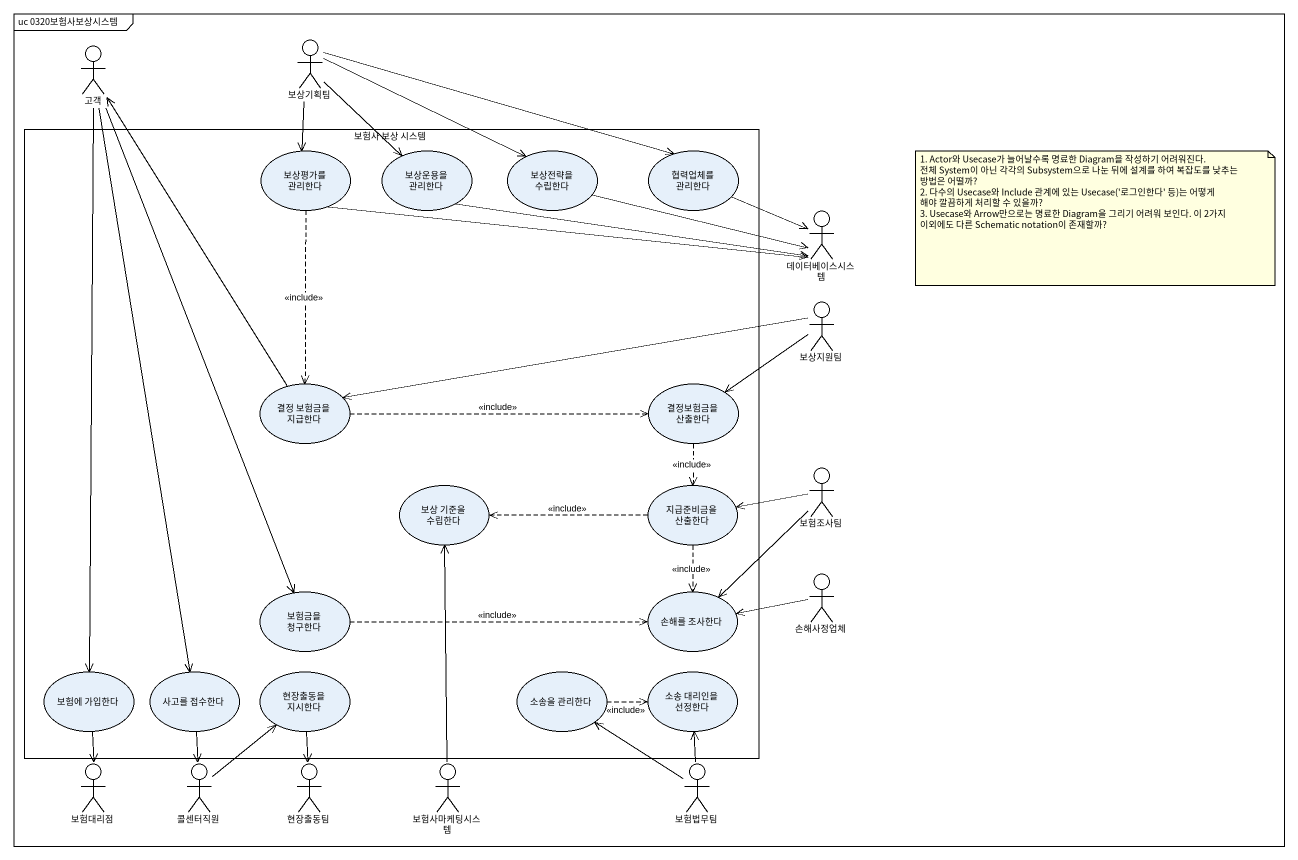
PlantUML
@startuml
mainframe uc 0320보험사보상시스템
actor 고객
actor 보상기획팀
rectangle "보험사 보상 시스템" as 보험사_보상_시스템 {
  usecase "보상평가를 관리한다" as 보상평가를_관리한다
  usecase "보상운용을 관리한다" as 보상운용을_관리한다
  usecase "보상전략을 수립한다" as 보상전략을_수립한다
  usecase "협력업체를 관리한다" as 협력업체를_관리한다
  usecase "결정 보험금을 지급한다" as 결정_보험금을_지급한다
  usecase "결정보험금을 산출한다" as 결정보험금을_산출한다
  usecase "보상 기준을 수립한다" as 보상_기준을_수립한다
  usecase "지급준비금을 산출한다" as 지급준비금을_산출한다
  usecase "보험금을 청구한다" as 보험금을_청구한다
  usecase "손해를 조사한다" as 손해를_조사한다
  usecase "보험에 가입한다" as 보험에_가입한다
  usecase "사고를 접수한다" as 사고를_접수한다
  usecase "현장출동을 지시한다" as 현장출동을_지시한다
  usecase "소송을 관리한다" as 소송을_관리한다
  usecase "소송 대리인을 선정한다" as 소송_대리인을_선정한다
}
actor 데이터베이스시스템
actor 보상지원팀
actor 보험조사팀
actor 손해사정업체
actor 보험대리점
actor 콜센터직원
actor 현장출동팀
actor 보험사마케팅시스템
actor 보험법무팀
고객 --> 보험금을_청구한다
고객 --> 보험에_가입한다
고객 --> 사고를_접수한다
보상기획팀 --> 보상평가를_관리한다
보상기획팀 --> 보상운용을_관리한다
보상기획팀 -right-> 보상전략을_수립한다
보상기획팀 -right-> 협력업체를_관리한다
보상평가를_관리한다 -right-> 데이터베이스시스템
보상평가를_관리한다 ..> 결정_보험금을_지급한다 : <<include>>
보상운용을_관리한다 -right-> 데이터베이스시스템
보상전략을_수립한다 -right-> 데이터베이스시스템
협력업체를_관리한다 -right-> 데이터베이스시스템
보상지원팀 -left-> 결정_보험금을_지급한다
보상지원팀 -left-> 결정보험금을_산출한다
결정_보험금을_지급한다 -up-> 고객
결정_보험금을_지급한다 .right.> 결정보험금을_산출한다 : <<include>>
결정보험금을_산출한다 ..> 지급준비금을_산출한다 : <<include>>
보험조사팀 -left-> 지급준비금을_산출한다
보험조사팀 --> 손해를_조사한다
지급준비금을_산출한다 .left.> 보상_기준을_수립한다 : <<include>>
지급준비금을_산출한다 ..> 손해를_조사한다 : <<include>>
보험금을_청구한다 .right.> 손해를_조사한다 : <<include>>
손해사정업체 -left-> 손해를_조사한다
보험에_가입한다 --> 보험대리점
사고를_접수한다 --> 콜센터직원
현장출동을_지시한다 --> 현장출동팀
소송을_관리한다 .right.> 소송_대리인을_선정한다 : <<include>>
콜센터직원 -up-> 현장출동을_지시한다
보험사마케팅시스템 -up-> 보상_기준을_수립한다
보험법무팀 -up-> 소송을_관리한다
보험법무팀 -up-> 소송_대리인을_선정한다
note as N1
  1. Actor와 Usecase가 늘어날수록 명료한 Diagram을 작성하기 어려워진다.
  전체 System이 아닌 각각의 Subsystem으로 나눈 뒤에 설계를 하여 복잡도를 낮추는 방법은 어떨까?
  2. 다수의 Usecase와 Include 관계에 있는 Usecase('로그인한다' 등)는 어떻게
  해야 깔끔하게 처리할 수 있을까?
  3. Usecase와 Arrow만으로는 명료한 Diagram을 그리기 어려워 보인다. 이 2가지 이외에도 다른 Schematic notation이 존재할까?
end note
@enduml
